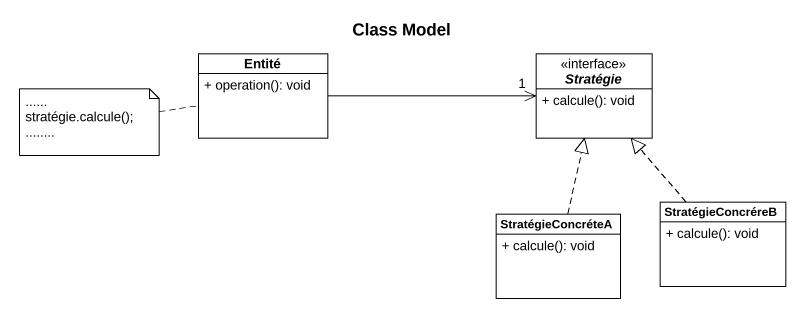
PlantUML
@startuml
title Class Model
hide circle
hide empty members
skinparam classAttributeIconSize 0
class Entité {
  + operation(): void
}
interface Stratégie <<interface>> {
  + calcule(): void
}
class StratégieConcréreB {
  + calcule(): void
}
class StratégieConcréteA {
  + calcule(): void
}
Entité -right-> "1" Stratégie
StratégieConcréreB .up.|> Stratégie
StratégieConcréteA .up.|> Stratégie
note left of Entité
  ~......
  stratégie.calcule();
  ~........
end note
@enduml
